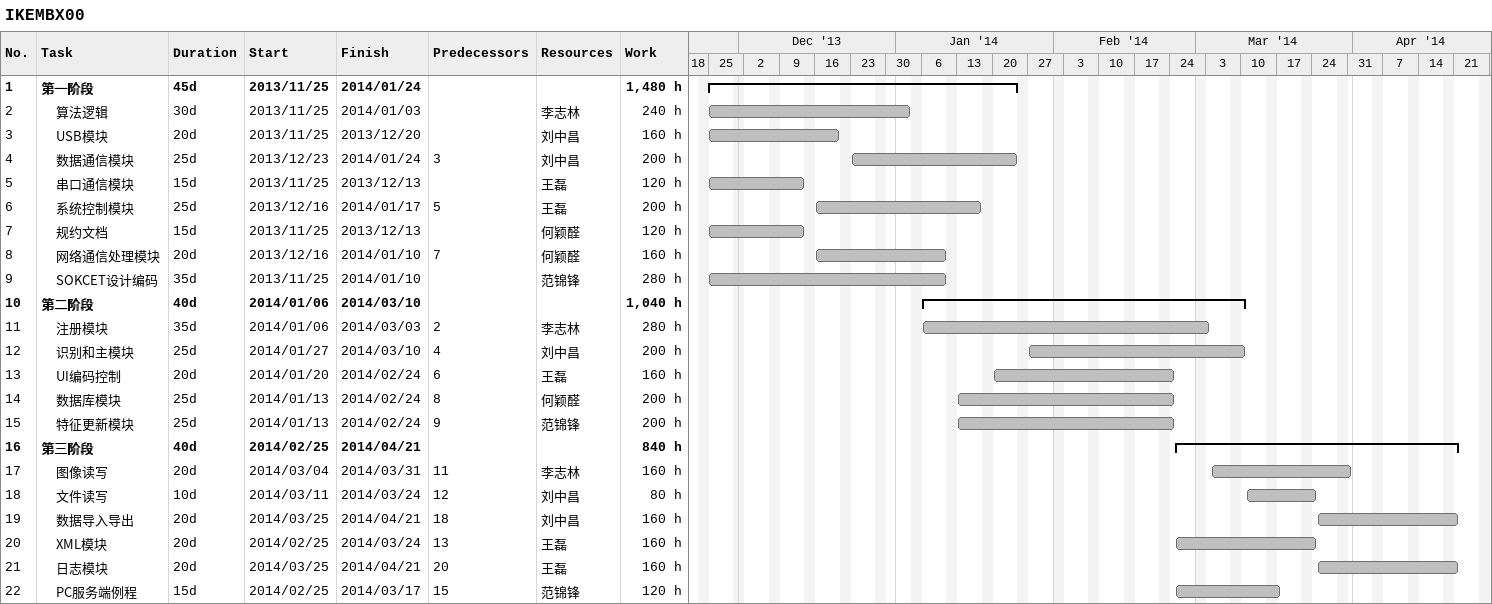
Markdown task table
IKEMBX00

| ID | Level | Task | Duration | Start | Finish | Predecessors | Resources | Work (h) |
|---|---|---|---|---|---|---|---|---|
| 1 | 1 | **第一阶段** | 45d | 2013-11-25 | 2014-01-24 |  |  | 1480 |
| 2 | 2 | 算法逻辑 | 30d | 2013-11-25 | 2014-01-03 |  | 李志林 | 240 |
| 3 | 2 | USB模块 | 20d | 2013-11-25 | 2013-12-20 |  | 刘中昌 | 160 |
| 4 | 2 | 数据通信模块 | 25d | 2013-12-23 | 2014-01-24 | 3 | 刘中昌 | 200 |
| 5 | 2 | 串口通信模块 | 15d | 2013-11-25 | 2013-12-13 |  | 王磊 | 120 |
| 6 | 2 | 系统控制模块 | 25d | 2013-12-16 | 2014-01-17 | 5 | 王磊 | 200 |
| 7 | 2 | 规约文档 | 15d | 2013-11-25 | 2013-12-13 |  | 何颖醛 | 120 |
| 8 | 2 | 网络通信处理模块 | 20d | 2013-12-16 | 2014-01-10 | 7 | 何颖醛 | 160 |
| 9 | 2 | SOKCET设计编码 | 35d | 2013-11-25 | 2014-01-10 |  | 范锦锋 | 280 |
| 10 | 1 | **第二阶段** | 40d | 2014-01-06 | 2014-03-10 |  |  | 1040 |
| 11 | 2 | 注册模块 | 35d | 2014-01-06 | 2014-03-03 | 2 | 李志林 | 280 |
| 12 | 2 | 识别和主模块 | 25d | 2014-01-27 | 2014-03-10 | 4 | 刘中昌 | 200 |
| 13 | 2 | UI编码控制 | 20d | 2014-01-20 | 2014-02-24 | 6 | 王磊 | 160 |
| 14 | 2 | 数据库模块 | 25d | 2014-01-13 | 2014-02-24 | 8 | 何颖醛 | 200 |
| 15 | 2 | 特征更新模块 | 25d | 2014-01-13 | 2014-02-24 | 9 | 范锦锋 | 200 |
| 16 | 1 | **第三阶段** | 40d | 2014-02-25 | 2014-04-21 |  |  | 840 |
| 17 | 2 | 图像读写 | 20d | 2014-03-04 | 2014-03-31 | 11 | 李志林 | 160 |
| 18 | 2 | 文件读写 | 10d | 2014-03-11 | 2014-03-24 | 12 | 刘中昌 | 80 |
| 19 | 2 | 数据导入导出 | 20d | 2014-03-25 | 2014-04-21 | 18 | 刘中昌 | 160 |
| 20 | 2 | XML模块 | 20d | 2014-02-25 | 2014-03-24 | 13 | 王磊 | 160 |
| 21 | 2 | 日志模块 | 20d | 2014-03-25 | 2014-04-21 | 20 | 王磊 | 160 |
| 22 | 2 | PC服务端例程 | 15d | 2014-02-25 | 2014-03-17 | 15 | 范锦锋 | 120 |
